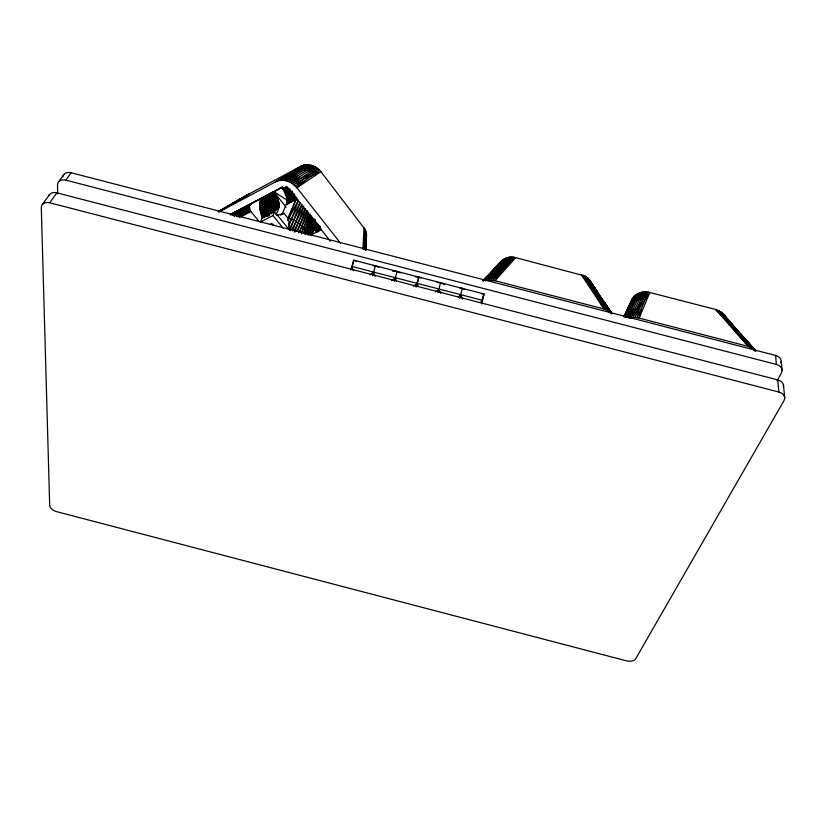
<?xml version="1.0" encoding="UTF-8"?>
<svg xmlns="http://www.w3.org/2000/svg" width="826" height="826" viewBox="0 0 826 826"><rect width="100%" height="100%" fill="white"/><g stroke="black" fill="none" stroke-linecap="round" stroke-linejoin="round"><path stroke-width="1.24" d="M286.787 199.923L273.85 191.756L260.954 198.684C258.569 204.714 259.798 212.303 262.523 218.291L260.149 206.892L261.14 198.787L281.8 187.554L285.218 191.942M260.954 198.684L265.445 202.731L268.409 207.047L268.946 215.689L265.786 214.027L261.192 213.531M269.369 214.812L269.524 210.568L268.409 207.047L260.366 202.556L260.159 201.028L261.832 199.293L274.841 193.119L286.137 207.13M365.505 247.47L365.784 241.14M365.484 250.03L366.238 232.385L364.958 229.256L320.911 171.684C316.472 165.809 307.809 162.701 300.994 166.222L248.946 194.048L218.002 211.621M365.835 250.392L366.238 232.385M365.97 249.473L366.527 233.975M364.896 249.689L365.712 230.795M362.975 249.142L363.967 227.79M364.049 249.38L364.958 229.256M275.812 214.564C281.284 207.563 279.002 198.095 273.85 191.756L230.382 214.615M268.977 213.304L269.018 208.493L279.002 203.846L269.41 209.897L269.39 214.254L266.323 210.857L260.314 209.102L259.694 205.891L260.366 202.556M268.058 215.896L269.39 213.366L269.524 210.568L279.074 205.251L269.41 209.897M311.567 235.472L316.007 222.834L311.02 234.46M269.39 213.366L269.555 211.859L278.796 207.718L269.472 212.458L269.39 213.366L269.565 211.229L279.002 206.552L269.524 210.568L269.483 212.303L279.002 206.552M315.842 224.848L316.523 222.297L316.203 224.145L316.523 222.297L316.678 223.526L311.443 235.338M260.314 209.102L260.665 211.322L265.332 212.127L268.564 214.048M265.445 202.731L276.607 196.092L264.847 202.06L265.332 212.127L266.385 215.916L267.603 216.257L266.323 210.857L266.602 204.146L277.329 197.651L265.445 202.731L265.105 204.621L277.949 199.242L267.593 205.591L266.385 205.529M269.018 208.493L278.796 202.36L268.409 207.047L278.434 200.821L267.593 205.591L268.099 215.018M366.341 237.114L366.558 235.565M264.847 202.06L260.748 200.439L261.522 199.056L274.841 193.119L262.647 199.964L262.007 209.35L264.341 217.713M276.607 196.092L264.248 201.441L275.77 194.564L263.68 200.883L263.907 211.724L265.012 215.71L266.385 215.916M350.833 270.071L353.714 260.18L484.026 293.994L481.568 303.999M352.723 265.136L353.714 260.18L356.037 261.233M372.588 275.719L375.396 265.807L378.793 267.356M459.772 298.341L462.25 288.346L459.896 288.171M394.363 281.367L397.079 271.434L400.455 272.972M755.047 350.844L745.052 339.042L755.976 351.029L721.821 312.682L715.636 309.461L648.018 292.043L641.451 308.707L639.148 318.103L635.132 317.494L629.175 318.144L631.456 309.595L626.924 317.36M639.19 299.724L644.249 291.877L642.38 292.094L635.339 308.49L633.108 317.504L644.249 291.877L648.018 292.043L637.373 308.305L635.132 317.494L646.138 291.857L641.172 299.539M438.048 292.703L440.547 282.709L444.729 284.681M637.249 300.148L642.38 292.094L640.573 292.507L633.356 308.914L631.116 317.721L635.339 308.49M288.037 220.48L296.575 197.548L286.994 202.401L282.296 213.913M438.307 291.475L438.967 289.028L440.599 293.313M482.869 297.597L483.974 293.973L481.548 293.788M481.837 301.242L484.026 293.994M633.645 301.707L635.772 294.82L640.573 292.507L635.39 300.819L637.249 293.88L626.635 317.308M288.501 227.15L298.3 200.45L296.524 198.612L286.787 203.578L296.575 197.548M290.06 230.599L300.179 202.587M292.703 230.733L301.975 204.92M294.81 232.199L303.669 207.44M297.577 231.456L305.651 208.937M299.786 232.013L307.478 210.578M301.397 233.872L308.697 213.552M632.055 302.812L634.461 295.915L635.772 294.82L625.55 317.215M303.638 233.428L310.153 215.431M305.259 234.254L311.846 216.185M269.245 209.195L269.307 211.239L269.245 209.195L279.002 203.846M287.747 220.387L288.821 218.178C296.689 220.645 303.834 226.231 307.086 233.944L312.868 218.209M308.243 234.904L314.169 218.911M309.595 234.729L315.16 219.85M267.49 206.51L268.739 207.78L268.884 210.176L268.223 209.154L268.739 207.78L278.796 202.36M310.71 234.532L315.48 221.926L309.833 234.687M268.13 215.834L269.328 213.025L278.796 207.718M311.154 235.451L316.007 222.834M630.62 304.102L634.461 295.915L625.106 316.224M625.272 315.315L633.335 297.143L624.353 316.565M287.799 218.312L295.915 199.685L298.3 200.45L288.821 218.178M308.335 234.894L315.067 219.861M627.853 317.618L638.849 293.106M274.666 211.776L262.018 218.322L260.252 222.122L272.941 215.565L274.666 211.776L289.121 229.638M629.175 318.144L633.356 308.914M305.062 234.15L312.589 218.033M307.086 233.944L313.963 218.942M623.878 316.854L632.406 298.475L624.27 316.059M303.307 233.283L311.516 216.02M301.325 232.498L310.225 214.079M298.568 232.973L308.717 212.22M296.71 231.27L306.591 211.342M641.451 308.707L637.156 317.69L639.417 308.377L649.876 292.414L639.148 318.103L748.211 346.383L754.819 349.801L744.061 337.617M294.128 230.877L305.279 208.637M291.95 229.473L303.834 206.077M230.702 215.07L250.867 204.022L249.369 206.469L232.426 214.884L234.316 212.571L260.737 198.684L260.748 200.439M289.358 228.874L301.696 204.765M624.239 316.637L626.573 312.94L624.869 316.286M288.584 224.548L300.034 202.515M625.055 317.225L628.039 311.619M625.922 317.215L629.67 310.504M776.998 380.838L781.406 372.97A9.189 6.639 -4.3 0 0 776.388 364.452L775.593 355.428L71.119 172.737A9.076 6.556 34.7 0 0 63.426 175.174M493.669 270.081C498.687 263.112 505.853 254.336 515.703 257.65L584.787 275.967L589.795 280.396L611.932 313.673L607.616 310.359L603.92 308.965L495.084 280.737L487.237 280.406L493.101 272.559L506.648 257.805L498.605 265.363L503.53 259.23L483.757 280.541M495.001 272.105L489.147 280.169L496.942 271.899L513.865 257.278L500.886 272.27L495.084 280.737L515.703 257.65L498.925 271.96L491.119 280.148L496.942 271.899L510.169 257.134L502.218 264.227L487.237 280.406M777.772 379.898L778.846 392.03A9.437 6.691 -3.6 0 1 783.977 400.631L635.69 658.776A7.248 4.275 6.1 0 1 626.604 660.883L56.602 511.645A7.217 4.244 23.9 0 1 49.684 505.367L41.3 207.801A9.385 6.618 33.7 0 1 49.767 202.773L56.839 192.819L777.772 379.898A9.323 6.67 -3.9 0 1 783.482 386.764M57.675 194.172L57.521 185.158A9.148 6.567 34.4 0 1 65.863 180.14L71.119 172.737M42.353 204.476L49.498 194.533M58.594 181.854L63.901 174.462M496.963 266.271L502.177 260.2L483.478 280.179M483.974 280.014L500.009 262.585L494.134 268.718M502.218 264.227L508.372 257.371L500.37 264.671M483.386 280.355L486.741 276.679L483.179 280.757M483.127 280.695L488.094 275.337L482.88 280.871M489.601 274.5L484.645 279.849L499.224 263.959M484.511 280.592L505.027 258.424M493.101 272.559L485.399 280.861L491.305 273.251L483.757 280.695M500.886 272.27L493.101 280.334L498.925 271.96L512.006 257.103L504.128 264.021M483.344 280.613L489.622 274.191M262.431 201.11L274.841 193.119L262.214 199.593L262.431 201.11L263.68 200.883M305.919 170.672L313.271 165.902L304.03 169.98L309.616 164.901L284.681 180.502L295.563 175.319L288.625 181.586L305.919 170.672L315.026 166.718L299.322 177.001L292.332 183.527C287.458 180.264 280.809 179.097 275.45 181.896L218.714 212.158M307.706 171.612L316.688 167.719L301.036 178.189L294.015 184.787L302.595 179.593L320.911 171.684L296.937 187.781L292.332 183.527L301.036 178.189L319.662 170.218L303.978 181.183L296.937 187.781L340.57 243.257M297.484 176.031L290.525 182.453L299.322 177.001M246.489 195.876L248.946 194.048L219.313 211.084M302.099 169.536L307.778 164.725L282.709 180.316L293.571 174.875M480.102 302.595L482.735 300.385L351.566 266.354L353.198 270.629M369.934 274.975L373.455 272.033M391.772 280.644L395.282 277.701L396.501 280.902M413.661 286.323L417.182 283.38L418.896 277.092L415.447 276.865M435.509 291.991L439.029 289.048M458.244 296.926L460.877 294.717M298.186 169.454L304.216 165.045L278.889 180.636L300.137 169.361L305.971 164.777L280.757 180.357L291.557 174.689M296.276 169.805L302.553 165.53L275.45 181.896L300.994 166.222L294.448 170.424M295.718 196.939L286.994 202.401L286.395 196.66L283.721 190.383L287.727 187.812M294.035 195.235L286.983 199.696L294.758 195.917M294.996 196.082L287.056 201.1L295.729 196.794M286.674 180.935L311.454 165.293M285.91 186.965L282.802 188.917L283.721 190.383L288.315 188.504M293.973 193.676L286.756 198.209L294.768 194.409M292.765 192.726L286.395 196.66L292.807 193.707M239.468 217.145L250.247 210.578L249.369 206.469L233.221 215.39M292.476 191.105L285.91 195.07L292.559 192.097M243.267 208.648L245.394 207.367L240.769 209.628M296.276 198.694L286.436 204.6L295.915 199.685M313.818 229.865L317.008 231.879L321.417 229.236M221.585 210.176L229.174 205.633L219.334 211.229M233.624 203.557L235.771 202.277M238.982 200.357L241.13 199.076M243.278 197.796L245.415 196.516M303.978 181.183L295.563 186.211L302.595 179.593L318.247 168.886L309.378 172.768M237.888 216.588L249.72 209.546L236.566 216.247M261.522 199.056L273.85 191.756M290.442 190.445L285.29 193.48L291.072 190.971M230.258 205.003L247.624 194.884L230.237 204.714M236.494 215.989L249.4 208.503L234.233 216.113M319.29 225.632L313.88 228.761L317.008 231.879M289.916 188.865L284.557 191.911L290.05 189.588M234.223 215.989L249.276 207.46L233.293 215.421M285.961 187.13L282.802 188.917L287.107 186.841M230.258 205.024L245.405 196.495M314.427 228.699L315.997 230.691L320.374 228.244M315.098 224.868L317.277 223.691M318.216 225.137L313.89 227.47L318.216 225.539M232.426 214.884L249.679 205.55L232.891 213.924M283.721 190.383L288.202 187.998M230.485 214.419L282.162 187.12M240.851 216.918L250.949 211.58L259.044 221.43M231.032 214.295L251.724 203.454M320.385 226.799L314.943 229.649L320.395 227.274M238.043 216.918L250.247 210.578L250.949 211.58M269.121 213.562L278.434 208.741L269.328 213.025M280.634 215.101L284.051 213.335L288.532 218.911L289.947 230.309M269.761 224.548L271.868 223.464L273.468 225.436M313.921 226.438L318.237 224.228M281.8 187.554L280.107 188.183L282.265 187.079M311.35 234.677L321.407 229.7M315.057 225.106L317.215 224.042M319.301 226.097L313.88 228.761L319.807 226.314M315.997 230.691L320.374 228.657M263.143 200.398L275.77 194.564M313.921 226.572L318.227 224.631M280.107 188.183C283.772 186.335 288.326 188.049 290.742 191.126L330.421 241.275M261.512 215.844L265.012 215.71M276.731 215.431L284.051 213.335M373.269 265.704L375.458 265.827M392.66 271.176L397.141 271.455M437.057 282.471L440.599 282.729M260.149 206.892L267.304 209.876L269.462 213.769M65.863 180.14L776.388 364.452M49.767 202.773L778.846 392.03M260.159 204.714L264.919 206.469L268.223 209.154M420.992 278.083L418.844 277.082L416.201 287.035L417.182 283.38L418.348 286.57M462.25 288.346L464.284 289.317M731.846 325.134L734.479 327.839L722.915 313.839L755.201 350.461M726.963 321.128L715.636 309.461L748.211 346.383L717.412 310.018L751.866 347.767L721.821 312.682L732.755 324.907M754.819 349.801L719.054 310.752L728.646 321.758M731.568 323.668L720.53 311.65L730.194 322.615M749.998 345.32L755.026 350.967M736.906 330.576L742.574 336.967M272.941 215.565L283.432 228.503M589.619 285.538L581.349 274.666L603.92 308.965L597.384 297.288L583.125 275.223L607.616 310.359L587.658 277.918L596.754 290.804L589.795 280.396M592.975 287.045L586.305 276.865L602.288 299.921L609.237 311.309L584.787 275.967L591.364 286.178M596.671 291.97L598.2 294.035L596.899 292.074M591.788 284.247L611.674 313.426M602.288 299.921L610.682 312.424M606.821 306.952L610.879 312.992M597.59 292.363L590.538 281.78L595.598 290.102M600.182 297.009L602.175 299.993M603.496 301.975L605.479 304.949M611.932 313.673L604.673 302.646L611.632 313.302M603.589 301.201L611.57 313.787M606.79 306.993L608.721 310.142M264 201.916L265.105 204.621M460.815 294.706L462.457 298.981M373.393 272.012L375.025 276.297M781.262 361.354L782.108 370.399M783.482 385.019L784.7 398.049M260.665 211.322L260.717 213.366M48.682 196.051A9.282 6.598 34 0 1 56.839 192.819M62.89 176.836A9.076 6.556 34.7 0 1 63.086 175.969M775.593 355.428A9.117 6.629 -4.6 0 1 780.952 363.079M599.16 297.938L597.384 297.288L605.83 309.564L599.16 297.938M739.869 334.416L738.145 333.776L750.122 346.982L739.869 334.416"/></g></svg>
